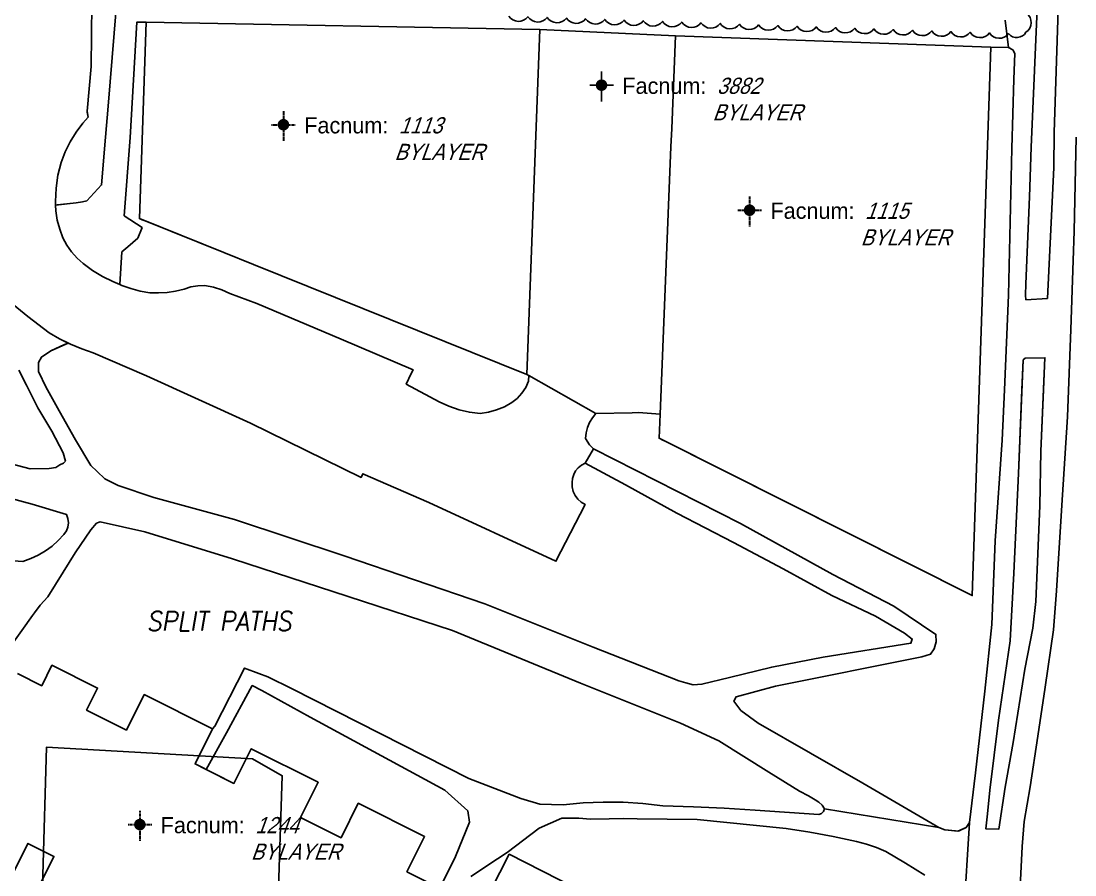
# Model space of a CAD drawing. Header units: inches. Extents: x 1273557 to 1282364, y 239587 to 246310.
# Drawn here: x 1275121.2 to 1275395.1, y 242166.1 to 242388 of the extents above; entities that cross this region are included whole.
import ezdxf
from ezdxf.enums import TextEntityAlignment as Align

# ---------------------------------------------------------------- set-up
doc = ezdxf.new("R2010")
doc.units = ezdxf.units.IN
doc.header["$MEASUREMENT"] = 0
doc.linetypes.add('DASHED2', pattern=[0.375, 0.25, -0.125])
doc.layers.add('BLDG-DATA', color=159, linetype='DASHED2', lineweight=30)
for name, color, linetype in [('BLDG-UW', 231, 'Continuous'), ('GRASS', 3, 'Continuous'), ('PATH', 253, 'Continuous'), ('PATH-ISLAND', 252, 'Continuous'), ('PRKG-DATA', 255, 'Continuous'), ('PRKG-UW', 6, 'Continuous'), ('PRKG-UW-UG', 30, 'Continuous'), ('REV-2013', 1, 'Continuous'), ('STREET-NONUW', 4, 'Continuous'), ('STREET-UW', 50, 'Continuous')]:
    doc.layers.add(name, color=color, linetype=linetype)
doc.styles.add('Revisions', font='simplex.shx', dxfattribs={"width": 0.9, "oblique": 10, "height": 25})
doc.styles.add('SS_LITE', font='FRABK.TTF', dxfattribs={"height": 16})

# ---------------------------------------------------------------- blocks, each defined once
blk = doc.blocks.new('*U1')
for p, q in [((0, 3.55), (0, -4.2)), ((-3.08, 0), (3.08, 0))]:
    blk.add_line(p, q)
at = {"const_width": 1.5}
blk.add_lwpolyline([(-0.75, 0, 1), (0.75, 0, 1)], format="xyb", close=True, dxfattribs=at)
at = {"layer": 'BLDG-DATA', "color": 1, "style": 'SS_LITE'}
blk.add_text('Facnum:', height=4.2, dxfattribs=at).set_placement((27.26, -2.25), align=Align.RIGHT)
at = {"layer": 'BLDG-DATA', "color": 7, "style": 'SS_LITE', "oblique": 20, "width": 0.9, "flags": 8}
for tag, p in [('FACNUM', (29.98, -2.25)), ('OBJECT', (28.84, -9.16))]:
    blk.add_attdef(tag, p, '', height=4.2, dxfattribs=at)
blk = doc.blocks.new('*U8')
for p, q in [((0, 3.55), (0, -4.2)), ((-3.08, 0), (3.08, 0))]:
    blk.add_line(p, q)
at = {"const_width": 1.5}
blk.add_lwpolyline([(-0.75, 0, 1), (0.75, 0, 1)], format="xyb", close=True, dxfattribs=at)
at = {"layer": 'PRKG-DATA', "color": 1, "style": 'SS_LITE'}
blk.add_text('Facnum:', height=4.2, dxfattribs=at).set_placement((27.26, -2.25), align=Align.RIGHT)
at = {"layer": 'PRKG-DATA', "color": 7, "style": 'SS_LITE', "oblique": 20, "width": 0.9, "flags": 8}
for tag, p in [('FACNUM', (29.98, -2.25)), ('OBJECT', (28.84, -9.16))]:
    blk.add_attdef(tag, p, '', height=4.2, dxfattribs=at)

msp = doc.modelspace()

# ---------------------------------------------------------------- linework, layer by layer
at = {"layer": 'BLDG-UW'}
for points in [[(1275256.05, 242385.76), (1275153.73, 242387.65), (1275151.97, 242336.65), (1275152.73, 242336.34), (1275153.43, 242336.06), (1275173.94, 242327.8), (1275181.64, 242324.7), (1275252.65, 242296.11)], [(1275373.27, 242381.21), (1275291.3, 242384.09), (1275290.32, 242360.07), (1275290.12, 242355.32), (1275287.28, 242285.79), (1275287.28, 242285.79), (1275287.03, 242279.56), (1275288, 242279.07), (1275288.61, 242278.77), (1275368.43, 242238.67)]]:
    msp.add_lwpolyline(points, close=True, dxfattribs=at)
for points in [[(1275226.54, 242164.42), (1275221.52, 242166.93), (1275226.1, 242176.07), (1275208.84, 242184.71), (1275204.37, 242175.76), (1275193.88, 242181.01), (1275198.46, 242190.17), (1275181.06, 242198.88), (1275176.55, 242189.88), (1275166.42, 242194.95), (1275170.99, 242204.07), (1275153.21, 242212.96), (1275148.61, 242203.76), (1275138.23, 242208.95), (1275141.09, 242214.66), (1275129.25, 242220.58), (1275126.58, 242215.24), (1275120.25, 242218.41)], [(1275119.04, 242166.36), (1275123, 242174.28), (1275129.74, 242170.92), (1275125.89, 242163.24)], [(1275265.21, 242162.78), (1275248.08, 242171.48), (1275243.26, 242161.97)]]:
    msp.add_lwpolyline(points, dxfattribs=at)
at = {"layer": 'GRASS'}
for points in [[(1275393.58, 242466.51), (1275388.23, 242466.61), (1275387.12, 242441.99), (1275385.49, 242395.24), (1275383.71, 242355.22), (1275383.31, 242342.29), (1275382.38, 242319.68), (1275382.27, 242316.75), (1275382.4, 242315.53), (1275387.96, 242315.88), (1275389.6, 242349.9), (1275389.69, 242359.04), (1275391.44, 242412.29)], [(1275173.94, 242327.8), (1275151.97, 242336.65), (1275153.73, 242387.65), (1275151.33, 242387.69), (1275149.55, 242357.7), (1275148.02, 242337.36), (1275152.68, 242334.32), (1275151.57, 242331.56), (1275148.97, 242329.29), (1275147.39, 242327.97), (1275146.88, 242319.53), (1275147.36, 242319.25), (1275149.75, 242318.43), (1275152.2, 242317.81), (1275154.69, 242317.38), (1275156.93, 242317.31), (1275159.17, 242317.44), (1275161.39, 242317.78), (1275163.57, 242318.33), (1275165.32, 242318.9), (1275167.15, 242319.2), (1275168.99, 242319.22), (1275171.24, 242318.84), (1275173.42, 242318.16), (1275175.5, 242317.21), (1275182.5, 242314.54), (1275204.4, 242305.35), (1275223.09, 242297.38), (1275222.64, 242296.38), (1275221.32, 242293.65), (1275229.91, 242289.06), (1275232.43, 242287.89), (1275235.06, 242286.98), (1275237.76, 242286.34), (1275240.52, 242285.97), (1275242.68, 242286.33), (1275244.79, 242286.93), (1275246.82, 242287.76), (1275248.74, 242288.81), (1275250.17, 242289.92), (1275251.4, 242291.25), (1275252.38, 242292.76), (1275253.1, 242294.42), (1275253.17, 242295.9), (1275252.65, 242296.11), (1275181.64, 242324.7)], [(1275371.68, 242213.82), (1275373.55, 242231.16), (1275374.36, 242252.89), (1275376.24, 242279.05), (1275376.8, 242292.15), (1275377.86, 242316.71), (1275378.75, 242354.81), (1275379.21, 242372.85), (1275379.49, 242379.52), (1275378.99, 242380.46), (1275377.83, 242381.11), (1275373.27, 242381.21), (1275368.43, 242238.67), (1275287.03, 242279.56), (1275287.28, 242285.79), (1275281.73, 242286.23), (1275280.08, 242286.17), (1275270.62, 242285.97), (1275269.71, 242284.87), (1275268.97, 242283.64), (1275268.42, 242282.32), (1275268.08, 242280.93), (1275267.95, 242279.5), (1275268.97, 242277.85), (1275270.01, 242276.85), (1275308.16, 242257.41), (1275332.19, 242244.17), (1275348.02, 242235.96), (1275358.99, 242228.59), (1275359.07, 242226.69), (1275358.58, 242224.83), (1275357.6, 242223.46), (1275355.3, 242222.78), (1275317.26, 242215.16), (1275307.1, 242212.39), (1275306.51, 242211.27), (1275308.29, 242208.84), (1275312.79, 242205.53), (1275339.99, 242189.97), (1275359.79, 242178.46), (1275361.35, 242177.83), (1275364.11, 242177.54), (1275364.73, 242177.47), (1275365.01, 242177.6), (1275366.87, 242178.43), (1275367.68, 242179.76), (1275369.25, 242192.62)], [(1275180.86, 242283.48), (1275153.82, 242295.74), (1275139.97, 242301.78), (1275136.98, 242302.79), (1275134.07, 242304), (1275133.43, 242304.31), (1275132.5, 242303.89), (1275128.94, 242302.26), (1275126.51, 242300.67), (1275125.73, 242299.26), (1275125.75, 242296.94), (1275127.76, 242292.71), (1275128.07, 242292.15), (1275131.14, 242286.65), (1275135.32, 242279.15), (1275139.36, 242272.47), (1275140.98, 242270.94), (1275142.96, 242269.03), (1275146.43, 242267.31), (1275155.72, 242264.18), (1275176.7, 242258.41), (1275205.15, 242249.04), (1275241.77, 242236.56), (1275269.89, 242225.32), (1275292.15, 242216.53), (1275294.01, 242216), (1275295.87, 242215.48), (1275298.19, 242215.65), (1275305.34, 242217.36), (1275316.32, 242220.12), (1275329.7, 242222.67), (1275352.48, 242226.31), (1275352.85, 242227.39), (1275350.79, 242228.94), (1275343.33, 242233.3), (1275331.92, 242238.71), (1275319.28, 242245.65), (1275306.4, 242252.44), (1275291.68, 242260.09), (1275278.29, 242267.49), (1275267.81, 242273.06), (1275266.86, 242272.58), (1275266.03, 242271.91), (1275265.35, 242271.1), (1275264.84, 242270.16), (1275264.54, 242269.14), (1275264.44, 242268.08), (1275264.47, 242266.91), (1275264.74, 242265.76), (1275265.24, 242264.7), (1275265.93, 242263.76), (1275266.81, 242262.97), (1275267.82, 242262.38), (1275260.24, 242247.62), (1275227.22, 242262.86), (1275210.01, 242270.33), (1275209.59, 242269.39)], [(1275387.31, 242300.48), (1275382.19, 242300.41), (1275381.65, 242299.9), (1275380.46, 242270.38), (1275379.28, 242244.49), (1275378.3, 242226.96), (1275375.3, 242206.33), (1275373.02, 242188.17), (1275372.42, 242181.97), (1275372, 242178.05), (1275375.32, 242177.96), (1275376.97, 242188.87), (1275379.08, 242200.54), (1275382.08, 242219.53), (1275384.18, 242230.19), (1275384.95, 242237.17), (1275385.96, 242261.99), (1275386.27, 242276.18)]]:
    msp.add_lwpolyline(points, close=True, dxfattribs=at)
for points in [[(1275139.59, 242392.39), (1275139.39, 242376.11), (1275138.42, 242364.54), (1275138.4, 242364.32), (1275138.69, 242363.02), (1275137.29, 242361.39), (1275135.51, 242359.06), (1275133.96, 242356.57), (1275132.65, 242353.95), (1275131.6, 242351.22), (1275130.8, 242347.9), (1275130.32, 242344.51), (1275130.15, 242341.1), (1275130.19, 242340.13), (1275130.19, 242340.12), (1275130.63, 242340.17), (1275135.5, 242340.72), (1275137.14, 242341.01), (1275138.28, 242341.27), (1275142.12, 242345.38), (1275143.13, 242357.76), (1275143.81, 242365.84), (1275145.94, 242391.11)], [(1275106.38, 242276.15), (1275123.57, 242271.62), (1275128.48, 242271.68), (1275130.23, 242271.97), (1275131.25, 242272.62), (1275132.25, 242273.09), (1275132.76, 242273.58), (1275132.15, 242275.76), (1275129.19, 242281.39), (1275125.58, 242287.46), (1275123.24, 242292.15), (1275122.64, 242293.34), (1275120.64, 242297.29)], [(1275119.22, 242247.68), (1275121.69, 242247.56), (1275123.72, 242248.28), (1275125.68, 242249.2), (1275127.53, 242250.29), (1275129.28, 242251.56), (1275130.89, 242252.98), (1275132.36, 242254.56), (1275132.99, 242255.47), (1275133.39, 242256.49), (1275133.54, 242257.59), (1275133.41, 242258.69), (1275133.22, 242259.2), (1275133.03, 242259.72), (1275124.13, 242262.44), (1275105.74, 242267.38)], [(1275120.25, 242218.41), (1275126.58, 242215.24), (1275129.25, 242220.58), (1275141.09, 242214.66), (1275138.23, 242208.95), (1275148.61, 242203.76), (1275153.21, 242212.96), (1275170.99, 242204.07), (1275171.56, 242204.77), (1275179.32, 242219.85), (1275183.02, 242218.44), (1275185.38, 242217.56), (1275191.71, 242214.43), (1275237.56, 242191.16), (1275237.63, 242191.12), (1275251.07, 242186), (1275256.02, 242184.48), (1275262.14, 242184.35), (1275267.3, 242184.82), (1275272.48, 242185.04), (1275277.67, 242184.98), (1275282.86, 242184.67), (1275288.03, 242184.09), (1275296, 242183.82), (1275304, 242183.45), (1275312.03, 242182.97), (1275328.54, 242181.78), (1275329.23, 242182.05), (1275329.77, 242182.57), (1275330.07, 242183.24), (1275329.43, 242184.19), (1275328.6, 242184.99), (1275327.62, 242185.58), (1275325.88, 242186.67), (1275323.58, 242187.85), (1275315.58, 242192.83), (1275302.61, 242200.92), (1275292.62, 242205.52), (1275266.65, 242215.91), (1275233.38, 242229.58), (1275206.22, 242238.41), (1275176.13, 242248.27), (1275153.39, 242255.28), (1275141.77, 242257.85), (1275140.86, 242257.49), (1275139.33, 242255.81), (1275135.31, 242249.83), (1275132.13, 242244.81), (1275128.17, 242238.39), (1275126.18, 242236.23), (1275124.71, 242234.19), (1275124.22, 242233.49), (1275118.18, 242225.09)], [(1275222.08, 242146.68), (1275234.1, 242170.9), (1275237.78, 242179.84), (1275237.29, 242182.72), (1275231.33, 242188.09), (1275196.38, 242207.1), (1275183.76, 242214.06), (1275181.32, 242215.31), (1275174.59, 242203.02), (1275169.36, 242193.48), (1275176.55, 242189.88), (1275181.06, 242198.88), (1275198.46, 242190.17), (1275193.88, 242181.01), (1275204.37, 242175.76), (1275208.84, 242184.71), (1275226.1, 242176.07), (1275221.52, 242166.93), (1275226.54, 242164.42)], [(1275356.08, 242166.06), (1275353.57, 242167.62), (1275351.06, 242169.19), (1275345.97, 242172.19), (1275343.52, 242173.26), (1275340.99, 242174.12), (1275338.39, 242174.75), (1275332.32, 242176.08), (1275326.21, 242177.21), (1275320.06, 242178.14), (1275296.96, 242180.52), (1275281.32, 242180.67), (1275277.87, 242180.75), (1275274.06, 242180.66), (1275269.23, 242180.59), (1275266.16, 242180.82), (1275264.74, 242180.86), (1275261.78, 242180.83), (1275255.85, 242178.28), (1275247.54, 242171.95), (1275245.03, 242170.28), (1275238.08, 242165.67)], [(1275243.26, 242161.97), (1275248.08, 242171.48), (1275265.21, 242162.78)]]:
    msp.add_lwpolyline(points, dxfattribs=at)
at = {"layer": 'PATH'}
for points in [[(1275145.94, 242391.11), (1275143.81, 242365.84), (1275143.13, 242357.76), (1275142.12, 242345.38), (1275138.28, 242341.27), (1275137.14, 242341.01), (1275135.5, 242340.72), (1275130.19, 242340.12), (1275130.26, 242338.67), (1275130.63, 242336.26), (1275131.25, 242333.9), (1275132.11, 242331.62), (1275133.13, 242329.74), (1275134.35, 242327.99), (1275135.77, 242326.39), (1275137.36, 242324.96), (1275139.8, 242323.19), (1275142.36, 242321.62), (1275145.04, 242320.25), (1275146.88, 242319.53), (1275147.39, 242327.97), (1275148.97, 242329.29), (1275151.57, 242331.56), (1275152.68, 242334.32), (1275148.02, 242337.36), (1275149.55, 242357.7), (1275151.33, 242387.69), (1275153.73, 242387.65), (1275256.05, 242385.76), (1275291.3, 242384.09), (1275373.27, 242381.21), (1275377.83, 242381.11), (1275376.98, 242388.21)], [(1275376.98, 242388.21), (1275377.83, 242381.11), (1275378.99, 242380.46), (1275379.49, 242379.52), (1275379.21, 242372.85), (1275378.75, 242354.81), (1275377.86, 242316.71), (1275376.8, 242292.15), (1275376.24, 242279.05), (1275374.36, 242252.89), (1275373.55, 242231.16), (1275371.68, 242213.82), (1275369.25, 242192.62), (1275367.68, 242179.76), (1275366.27, 242156.03)], [(1275380.9, 242162.99), (1275381.41, 242173.49), (1275381.92, 242180.03), (1275383.48, 242189), (1275385.5, 242202.13), (1275387.43, 242214.9), (1275389.56, 242229.76), (1275390.35, 242239.9), (1275391.6, 242260.75), (1275393.21, 242285.13), (1275394.07, 242307.79), (1275394.66, 242325.76), (1275394.91, 242333.4), (1275395.45, 242357.8)], [(1275118.18, 242225.09), (1275124.22, 242233.49), (1275124.71, 242234.19), (1275126.18, 242236.23), (1275128.17, 242238.39), (1275132.13, 242244.81), (1275135.31, 242249.83), (1275139.33, 242255.81), (1275140.86, 242257.49), (1275141.77, 242257.85), (1275153.39, 242255.28), (1275176.13, 242248.27), (1275206.22, 242238.41), (1275233.38, 242229.58), (1275266.65, 242215.91), (1275292.62, 242205.52), (1275302.61, 242200.92), (1275315.58, 242192.83), (1275323.58, 242187.85), (1275325.88, 242186.67), (1275327.62, 242185.58), (1275328.6, 242184.99), (1275329.43, 242184.19), (1275330.07, 242183.24), (1275359.79, 242178.46), (1275339.99, 242189.97), (1275312.79, 242205.53), (1275308.29, 242208.84), (1275306.51, 242211.27), (1275307.1, 242212.39), (1275317.26, 242215.16), (1275355.3, 242222.78), (1275357.6, 242223.46), (1275358.58, 242224.83), (1275359.07, 242226.69), (1275358.99, 242228.59), (1275348.02, 242235.96), (1275332.19, 242244.17), (1275308.16, 242257.41), (1275270.01, 242276.85), (1275267.81, 242273.06), (1275278.29, 242267.49), (1275291.68, 242260.09), (1275306.4, 242252.44), (1275319.28, 242245.65), (1275331.92, 242238.71), (1275343.33, 242233.3), (1275350.79, 242228.94), (1275352.85, 242227.39), (1275352.48, 242226.31), (1275329.7, 242222.67), (1275316.32, 242220.12), (1275305.34, 242217.36), (1275298.19, 242215.65), (1275295.87, 242215.48), (1275294.01, 242216), (1275292.15, 242216.53), (1275269.89, 242225.32), (1275241.77, 242236.56), (1275205.15, 242249.04), (1275176.7, 242258.41), (1275155.72, 242264.18), (1275146.43, 242267.31), (1275142.96, 242269.03), (1275140.98, 242270.94), (1275139.36, 242272.47), (1275135.32, 242279.15), (1275131.14, 242286.65), (1275128.07, 242292.15), (1275127.76, 242292.71), (1275125.75, 242296.94), (1275125.73, 242299.26), (1275126.51, 242300.67), (1275128.94, 242302.26), (1275133.43, 242304.31), (1275131.24, 242305.38), (1275128.52, 242306.94), (1275122.98, 242311.17), (1275118.24, 242315.09)], [(1275366.27, 242156.03), (1275367.68, 242179.76), (1275366.87, 242178.43), (1275364.73, 242177.47), (1275361.35, 242177.83), (1275359.79, 242178.46), (1275330.07, 242183.24), (1275329.77, 242182.57), (1275329.23, 242182.05), (1275328.54, 242181.78), (1275312.03, 242182.97), (1275304, 242183.45), (1275296, 242183.82), (1275288.03, 242184.09), (1275282.86, 242184.67), (1275277.67, 242184.98), (1275272.48, 242185.04), (1275267.3, 242184.82), (1275262.14, 242184.35), (1275256.02, 242184.48), (1275251.07, 242186), (1275237.63, 242191.12), (1275237.56, 242191.16), (1275191.71, 242214.43), (1275185.38, 242217.56), (1275183.02, 242218.44), (1275179.32, 242219.85), (1275171.56, 242204.77), (1275170.99, 242204.07), (1275166.42, 242194.95), (1275169.36, 242193.48), (1275174.59, 242203.02), (1275181.32, 242215.31), (1275183.76, 242214.06), (1275196.38, 242207.1), (1275231.33, 242188.09), (1275237.29, 242182.72), (1275237.78, 242179.84), (1275234.1, 242170.9), (1275222.08, 242146.68)], [(1275238.08, 242165.67), (1275245.03, 242170.28), (1275247.54, 242171.95), (1275255.85, 242178.28), (1275261.78, 242180.83), (1275264.74, 242180.86), (1275266.16, 242180.82), (1275269.23, 242180.59), (1275274.06, 242180.66), (1275277.87, 242180.75), (1275281.32, 242180.67), (1275296.96, 242180.52), (1275320.06, 242178.14), (1275326.21, 242177.21), (1275332.32, 242176.08), (1275338.39, 242174.75), (1275340.99, 242174.12), (1275343.52, 242173.26), (1275345.97, 242172.19), (1275351.06, 242169.19), (1275353.57, 242167.62), (1275356.08, 242166.06)], [(1275125.2, 242161.84), (1275129.74, 242170.92), (1275123, 242174.28), (1275117.07, 242162.42)]]:
    msp.add_lwpolyline(points, dxfattribs=at)
at = {"layer": 'PATH-ISLAND'}
for points in [[(1275393.58, 242466.51), (1275388.23, 242466.61), (1275387.12, 242441.99), (1275385.49, 242395.24), (1275383.71, 242355.22), (1275383.31, 242342.29), (1275382.38, 242319.68), (1275382.27, 242316.75), (1275382.4, 242315.53), (1275387.96, 242315.88), (1275389.6, 242349.9), (1275389.69, 242359.04), (1275391.44, 242412.29)], [(1275386.95, 242292.15), (1275387.31, 242300.48), (1275382.19, 242300.41), (1275381.65, 242299.9), (1275381.34, 242292.15), (1275380.46, 242270.38), (1275379.28, 242244.49), (1275378.3, 242226.96), (1275375.3, 242206.33), (1275373.02, 242188.17), (1275372.42, 242181.97), (1275372, 242178.05), (1275375.32, 242177.96), (1275376.97, 242188.87), (1275379.08, 242200.54), (1275382.08, 242219.53), (1275384.18, 242230.19), (1275384.95, 242237.17), (1275385.96, 242261.99), (1275386.27, 242276.18)]]:
    msp.add_lwpolyline(points, close=True, dxfattribs=at)
for points in [[(1275106.38, 242276.15), (1275123.57, 242271.62), (1275128.48, 242271.68), (1275130.23, 242271.97), (1275131.25, 242272.62), (1275132.25, 242273.09), (1275132.76, 242273.58), (1275132.15, 242275.76), (1275129.19, 242281.39), (1275125.58, 242287.46), (1275123.24, 242292.15), (1275122.64, 242293.34), (1275120.64, 242297.29)], [(1275119.22, 242247.68), (1275121.69, 242247.56), (1275123.72, 242248.28), (1275125.68, 242249.2), (1275127.53, 242250.29), (1275129.28, 242251.56), (1275130.89, 242252.98), (1275132.36, 242254.56), (1275132.99, 242255.47), (1275133.39, 242256.49), (1275133.54, 242257.59), (1275133.41, 242258.69), (1275133.22, 242259.2), (1275133.03, 242259.72), (1275124.13, 242262.44), (1275105.74, 242267.38)]]:
    msp.add_lwpolyline(points, dxfattribs=at)
at = {"layer": 'PRKG-UW'}
msp.add_lwpolyline([(1275290.12, 242355.32), (1275290.32, 242360.07), (1275291.3, 242384.09), (1275256.05, 242385.76), (1275252.65, 242296.11), (1275253.17, 242295.9), (1275270.62, 242285.97), (1275280.08, 242286.17), (1275281.73, 242286.23), (1275287.28, 242285.79)], close=True, dxfattribs=at)
at = {"layer": 'PRKG-UW-UG', "flags": 128}
msp.add_lwpolyline([(1275123.04, 242033.03), (1275127.82, 242199.29), (1275181.35, 242196.3), (1275189.11, 242191.86), (1275186.26, 242107.28), (1275346.44, 242101.82), (1275342.16, 241981.5), (1275138.63, 241988.43), (1275140.78, 242032.43)], close=True, dxfattribs=at)
at = {"layer": 'REV-2013'}
msp.add_lwpolyline([(1275247.96, 242389.26, 0.520567), (1275252.96, 242389.08, 0.520567), (1275257.95, 242388.91, 0.520567), (1275262.95, 242388.73, 0.520567), (1275267.95, 242388.56, 0.520567), (1275272.94, 242388.38, 0.520567), (1275277.94, 242388.2, 0.520567), (1275282.94, 242388.03, 0.520567), (1275287.93, 242387.85, 0.520567), (1275292.93, 242387.68, 0.520567), (1275297.93, 242387.5, 0.520567), (1275302.92, 242387.33, 0.520567), (1275307.92, 242387.15, 0.520567), (1275312.92, 242386.97, 0.520567), (1275317.92, 242386.8, 0.520567), (1275322.91, 242386.62, 0.520567), (1275327.91, 242386.45, 0.520567), (1275332.91, 242386.27, 0.520567), (1275337.9, 242386.09, 0.520567), (1275342.9, 242385.92, 0.520567), (1275347.9, 242385.74, 0.520567), (1275352.89, 242385.57, 0.520567), (1275357.89, 242385.39, 0.520567), (1275362.89, 242385.21, 0.520567), (1275367.88, 242385.04, 0.520567), (1275372.88, 242384.86, 0.520567), (1275377.88, 242384.69, 0.520567), (1275382.39, 242385.03, 0.520567), (1275382.52, 242390.03, 0.520567)], format="xyb", dxfattribs=at)
at = {"layer": 'STREET-NONUW'}
msp.add_lwpolyline([(1275380.9, 242162.99), (1275381.41, 242173.49), (1275381.92, 242180.03), (1275383.48, 242189), (1275385.5, 242202.13), (1275387.43, 242214.9), (1275389.56, 242229.76), (1275390.35, 242239.9), (1275391.6, 242260.75), (1275393.21, 242285.13), (1275394.07, 242307.79), (1275394.66, 242325.76), (1275394.91, 242333.4), (1275395.45, 242357.8)], dxfattribs=at)
at = {"layer": 'STREET-UW'}
msp.add_lwpolyline([(1275139.59, 242392.39), (1275139.39, 242376.11), (1275138.42, 242364.54), (1275138.36, 242364.51), (1275138.69, 242363.02), (1275137.29, 242361.39), (1275135.51, 242359.06), (1275133.96, 242356.57), (1275132.65, 242353.95), (1275131.6, 242351.22), (1275130.8, 242347.9), (1275130.32, 242344.51), (1275130.15, 242341.1), (1275130.19, 242340.13), (1275130.26, 242338.67), (1275130.63, 242336.26), (1275131.25, 242333.9), (1275132.11, 242331.62), (1275133.13, 242329.74), (1275134.35, 242327.99), (1275135.77, 242326.39), (1275137.36, 242324.96), (1275139.8, 242323.19), (1275142.36, 242321.62), (1275145.04, 242320.25), (1275146.88, 242319.53), (1275147.36, 242319.25), (1275149.75, 242318.43), (1275152.2, 242317.81), (1275154.69, 242317.38), (1275156.93, 242317.31), (1275159.17, 242317.44), (1275161.39, 242317.78), (1275163.57, 242318.33), (1275165.32, 242318.9), (1275167.15, 242319.2), (1275168.99, 242319.22), (1275171.24, 242318.84), (1275173.42, 242318.16), (1275175.5, 242317.21), (1275182.5, 242314.54), (1275204.4, 242305.35), (1275223.09, 242297.38), (1275222.64, 242296.38), (1275221.32, 242293.65), (1275229.91, 242289.06), (1275232.43, 242287.89), (1275235.06, 242286.98), (1275237.76, 242286.34), (1275240.52, 242285.97), (1275242.68, 242286.33), (1275244.79, 242286.93), (1275246.82, 242287.76), (1275248.74, 242288.81), (1275250.17, 242289.92), (1275251.4, 242291.25), (1275252.38, 242292.76), (1275253.1, 242294.42), (1275253.17, 242295.9), (1275270.62, 242285.97), (1275269.71, 242284.87), (1275268.97, 242283.64), (1275268.42, 242282.32), (1275268.08, 242280.93), (1275267.95, 242279.5), (1275268.97, 242277.85), (1275270.01, 242276.85), (1275267.81, 242273.06), (1275266.86, 242272.58), (1275266.03, 242271.91), (1275265.35, 242271.1), (1275264.84, 242270.16), (1275264.54, 242269.14), (1275264.44, 242268.08), (1275264.47, 242266.91), (1275264.74, 242265.76), (1275265.24, 242264.7), (1275265.93, 242263.76), (1275266.81, 242262.97), (1275267.82, 242262.38), (1275260.24, 242247.62), (1275227.22, 242262.86), (1275210.01, 242270.33), (1275209.59, 242269.39), (1275180.86, 242283.48), (1275153.82, 242295.74), (1275139.97, 242301.78), (1275136.98, 242302.79), (1275134.07, 242304), (1275133.37, 242304.34), (1275131.24, 242305.38), (1275128.52, 242306.94), (1275122.98, 242311.17), (1275118.24, 242315.09)], dxfattribs=at)

# ---------------------------------------------------------------- block references
at = {"layer": 'BLDG-DATA'}
ref = msp.add_blockref('*U1', (1275189.41, 242361.02), dxfattribs=at)
ref.add_attrib('FACNUM', '1113', (1275219.39, 242358.77), dxfattribs={"color": 7, "height": 4.2, "style": 'SS_LITE', "oblique": 20, "width": 0.9})
ref.add_attrib('OBJECT', 'BYLAYER', (1275218.25, 242351.86), dxfattribs={"color": 7, "height": 4.2, "style": 'SS_LITE', "oblique": 20, "width": 0.9})
ref = msp.add_blockref('*U1', (1275310.57, 242338.82), dxfattribs=at)
ref.add_attrib('FACNUM', '1115', (1275340.56, 242336.57), dxfattribs={"color": 7, "height": 4.2, "style": 'SS_LITE', "oblique": 20, "width": 0.9})
ref.add_attrib('OBJECT', 'BYLAYER', (1275339.41, 242329.66), dxfattribs={"color": 7, "height": 4.2, "style": 'SS_LITE', "oblique": 20, "width": 0.9})
ref = msp.add_blockref('*U1', (1275152.09, 242179.19), dxfattribs=at)
ref.add_attrib('FACNUM', '1244', (1275182.08, 242176.95), dxfattribs={"color": 7, "height": 4.2, "style": 'SS_LITE', "oblique": 20, "width": 0.9})
ref.add_attrib('OBJECT', 'BYLAYER', (1275180.93, 242170.04), dxfattribs={"color": 7, "height": 4.2, "style": 'SS_LITE', "oblique": 20, "width": 0.9})
at = {"layer": 'PRKG-DATA'}
ref = msp.add_blockref('*U8', (1275272.08, 242371.29), dxfattribs=at)
ref.add_attrib('FACNUM', '3882', (1275302.06, 242369.04), dxfattribs={"color": 7, "height": 4.2, "style": 'SS_LITE', "oblique": 20, "width": 0.9})
ref.add_attrib('OBJECT', 'BYLAYER', (1275300.91, 242362.14), dxfattribs={"color": 7, "height": 4.2, "style": 'SS_LITE', "oblique": 20, "width": 0.9})

# ---------------------------------------------------------------- texts
at = {"layer": 'REV-2013', "insert": (1275153.89, 242234.54), "char_height": 5, "attachment_point": 1, "style": 'Revisions'}
msp.add_mtext('SPLIT PATHS', dxfattribs=at)

doc.saveas('drawing.dxf')
